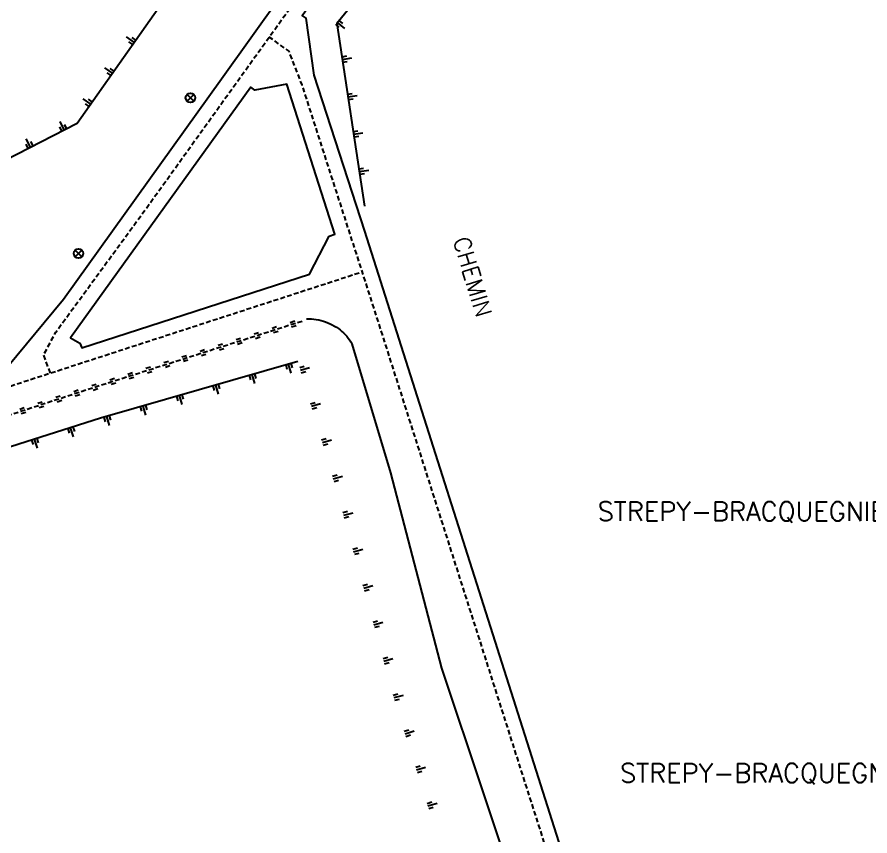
# Model space of a CAD drawing. Header units: millimetres. Extents: x 132999 to 134001, y 131000 to 132000.
# Drawn here: x 133131.2 to 133221.3, y 131480.1 to 131566.7 of the extents above; entities that cross this region are included whole.
import ezdxf
from ezdxf.enums import TextEntityAlignment as Align

# ---------------------------------------------------------------- set-up
doc = ezdxf.new("R2010")
doc.units = ezdxf.units.MM
doc.linetypes.add('DASHED', pattern=[0.75, 0.5, -0.25])
doc.layers.get('0').update_dxf_attribs({"linetype": 'CONTINUOUS'})
for name, color, linetype in [('W0001', 6, 'DASHED'), ('W0008', 7, 'CONTINUOUS'), ('W0211', 2, 'CONTINUOUS'), ('W0220', 5, 'DASHED'), ('W0469', 7, 'CONTINUOUS'), ('W0980', 7, 'CONTINUOUS'), ('W0989', 7, 'CONTINUOUS')]:
    doc.layers.add(name, color=color, linetype=linetype)
doc.styles.get("Standard").update_dxf_attribs({"font": 'romans.shx', "width": 0.85})

# ---------------------------------------------------------------- blocks, each defined once
blk = doc.blocks.new('t220o')
at = {"color": 0, "linetype": 'Continuous'}
for p, q in [((-0.25, 0.25), (0.25, 0.25)), ((-0.25, -0.25), (0.25, -0.25))]:
    blk.add_line(p, q, dxfattribs=at)
blk = doc.blocks.new('t211o')
at = {"color": 0, "linetype": 'Continuous'}
for p, q in [((0, 1), (0, 0)), ((-0.289, 0.5), (-0.289, 0)), ((0.289, 0.5), (0.289, 0))]:
    blk.add_line(p, q, dxfattribs=at)
blk = doc.blocks.new('T469')
at = {"color": 0, "linetype": 'Continuous', "flags": 128}
for points in [[(-0.354, 0.354), (0.354, -0.354)], [(-0.354, -0.354), (0.354, 0.354)]]:
    blk.add_lwpolyline(points, dxfattribs=at)
at = {"color": 0, "linetype": 'Continuous'}
blk.add_circle((0, 0), 0.5, dxfattribs=at)

msp = doc.modelspace()

# ---------------------------------------------------------------- linework, layer by layer
at = {"layer": 'W0001', "flags": 128}
for points in [[(133134.743, 131529.036), (133134.025, 131530.945), (133135.301, 131533.353), (133144.429, 131545.827), (133154.752, 131560.211), (133168.683, 131579.58), (133180.278, 131595.687), (133206.927, 131633.052)], [(133393.412, 131349.445), (133392.536, 131350.618), (133388.663, 131355.283), (133385.262, 131359.089), (133381.078, 131363.385), (133376.911, 131367.279), (133371.686, 131371.597), (133367.822, 131374.452), (133361.97, 131378.25), (133355.618, 131381.773), (133349.448, 131384.768), (133343.186, 131387.428), (133336.767, 131389.789), (133331.35, 131391.51), (133323.618, 131393.241), (133313.999, 131394.729), (133287.236, 131398.915), (133267.081, 131402.056), (133241.729, 131405.978), (133221.591, 131409.106), (133216.818, 131409.983), (133213.541, 131411.348), (133209.61, 131414.338), (133207.424, 131417.137), (133205.569, 131421.132), (133203.595, 131427.3), (133193.266, 131459.542), (133180.897, 131498.359), (133169.235, 131534.962), (133164.939, 131548.309), (133161.342, 131559.489), (133159.957, 131563.042), (133157.869, 131564.545)], [(133000, 131485.178), (133030.728, 131495.173), (133116.188, 131523.009), (133149.431, 131533.808), (133167.698, 131539.737)]]:
    msp.add_lwpolyline(points, dxfattribs=at)
at = {"layer": 'W0008', "flags": 128}
for points in [[(133179.011, 131596.512), (133171.623, 131586.262), (133159.026, 131568.78), (133152.816, 131560.1), (133136.141, 131536.807), (133130.17, 131529.607), (133130.376, 131529.211), (133123.156, 131526.875), (133102.933, 131520.287), (133084.684, 131514.337), (133065.429, 131508.053), (133041.831, 131500.361), (133012.22, 131490.751), (133000, 131486.76)], [(133198.681, 131447.378), (133185.633, 131488.514), (133167.953, 131544.012), (133162.615, 131560.5), (133161.76, 131566.524), (133161.346, 131566.832), (133174.135, 131584.528), (133181.464, 131594.808)]]:
    msp.add_lwpolyline(points, dxfattribs=at)
msp.add_lwpolyline([(133164.203, 131543.491), (133164.801, 131543.696), (133159.723, 131559.555), (133156.345, 131558.945), (133155.916, 131559.244), (133136.852, 131532.754), (133137.85, 131532.194), (133138.048, 131531.684), (133162.132, 131539.489)], close=True, dxfattribs=at)
at = {"layer": 'W0211', "flags": 128}
for points in [[(133122.322, 131547.629), (133137.574, 131555.454), (133156.316, 131582.055)], [(133177.339, 131581.007), (133164.993, 131565.984), (133167.936, 131546.68)], [(133161.812, 131534.781), (133162.074, 131534.777), (133162.333, 131534.761), (133162.589, 131534.734), (133162.842, 131534.696), (133163.092, 131534.647), (133163.339, 131534.587), (133163.583, 131534.516), (133163.825, 131534.434), (133164.063, 131534.34), (133164.298, 131534.236), (133164.53, 131534.12), (133164.76, 131533.994), (133164.97, 131533.866), (133165.171, 131533.729), (133165.364, 131533.584), (133165.549, 131533.431), (133165.726, 131533.27), (133165.894, 131533.1), (133166.054, 131532.922), (133166.205, 131532.736), (133166.349, 131532.542), (133166.483, 131532.339), (133166.61, 131532.128), (133170.676, 131518.477), (133176.071, 131497.852), (133184.878, 131471.492)], [(133160.877, 131530.258), (133140.039, 131524.254), (133106.836, 131513.68), (133085.641, 131506.792), (133066.957, 131500.726), (133044.879, 131494.007), (133013.673, 131485.098), (133000, 131480.273)]]:
    msp.add_lwpolyline(points, dxfattribs=at)
at = {"layer": 'W0220', "flags": 128}
msp.add_lwpolyline([(133161.347, 131534.498), (133139.332, 131527.489), (133124.16, 131522.531), (133106.829, 131516.912), (133085.115, 131509.937), (133066.378, 131503.738), (133042.567, 131496.658), (133013.36, 131487.378), (133000, 131482.895)], dxfattribs=at)

# ---------------------------------------------------------------- block references
at = {"layer": 'W0211'}
for p, rotation in [((133165.07, 131566.077), 230.5868397263438), ((133143.581, 131563.98), 54.83223624549872), ((133165.578, 131562.149), 278.6677660192528), ((133141.277, 131560.71), 54.83223624549872), ((133138.973, 131557.44), 54.83223624549872), ((133166.181, 131558.195), 278.6677660192528), ((133136.177, 131554.737), 27.15998144985916), ((133166.784, 131554.24), 278.6677660192528), ((133132.618, 131552.912), 27.15998144985916), ((133167.386, 131550.286), 278.6677660192528), ((133159.916, 131529.981), 196.0741274206548), ((133161.168, 131529.311), 286.7915356462824), ((133156.072, 131528.874), 196.0741274206548), ((133152.229, 131527.766), 196.0741274206548), ((133148.385, 131526.658), 196.0741274206548), ((133144.541, 131525.551), 196.0741274206548), ((133162.323, 131525.481), 286.7915356462824), ((133140.698, 131524.443), 196.0741274206548), ((133136.881, 131523.248), 197.6635163445361), ((133133.069, 131522.034), 197.6635163445361), ((133163.479, 131521.652), 286.7915356462824), ((133164.635, 131517.823), 286.7915356462824), ((133165.724, 131513.974), 285.4186492030565), ((133166.787, 131510.118), 285.4186492030565), ((133167.851, 131506.262), 285.4186492030565), ((133168.914, 131502.406), 285.4186492030565), ((133169.978, 131498.55), 285.4186492030565), ((133171.041, 131494.694), 285.4186492030565), ((133172.226, 131490.874), 287.5742087734213), ((133173.434, 131487.06), 287.5742087734213), ((133174.642, 131483.247), 287.5742087734213)]:
    msp.add_blockref('t211o', p, dxfattribs=dict(at, rotation=rotation))
at = {"layer": 'W0220'}
for p, rotation in [((133158.488, 131533.587), 197.6603080139388), ((133160.394, 131534.194), 197.6603080139388), ((133156.582, 131532.981), 197.6603080139388), ((133152.771, 131531.767), 197.6603080139388), ((133154.677, 131532.374), 197.6603080139388), ((133150.865, 131531.161), 197.6603080139388), ((133147.054, 131529.947), 197.6603080139388), ((133148.96, 131530.554), 197.6603080139388), ((133145.148, 131529.34), 197.6603080139388), ((133141.337, 131528.127), 197.6603080139388), ((133143.242, 131528.734), 197.6603080139388), ((133139.431, 131527.52), 197.6603080139388), ((133135.628, 131526.278), 198.0941969111465), ((133137.529, 131526.9), 198.0941969111465), ((133133.727, 131525.657), 198.0941969111465), ((133131.826, 131525.036), 198.0941969111465)]:
    msp.add_blockref('t220o', p, dxfattribs=dict(at, rotation=rotation))
at = {"layer": 'W0469'}
for p in [(133149.532, 131558.121), (133137.708, 131541.67)]:
    msp.add_blockref('T469', p, dxfattribs=at)

# ---------------------------------------------------------------- texts
at = {"layer": 'W0980'}
for p in [(133218.963, 131514.271), (133221.327, 131486.621)]:
    msp.add_text('STREPY-BRACQUEGNIES (LA LOUVIERE)', height=2, dxfattribs=at).set_placement(p, align=Align.MIDDLE)
at = {"layer": 'W0989'}
msp.add_text('CHEMIN', height=1.75, rotation=286.71354, dxfattribs=at).set_placement((133179.357, 131539.2), align=Align.MIDDLE)

doc.saveas('drawing.dxf')
